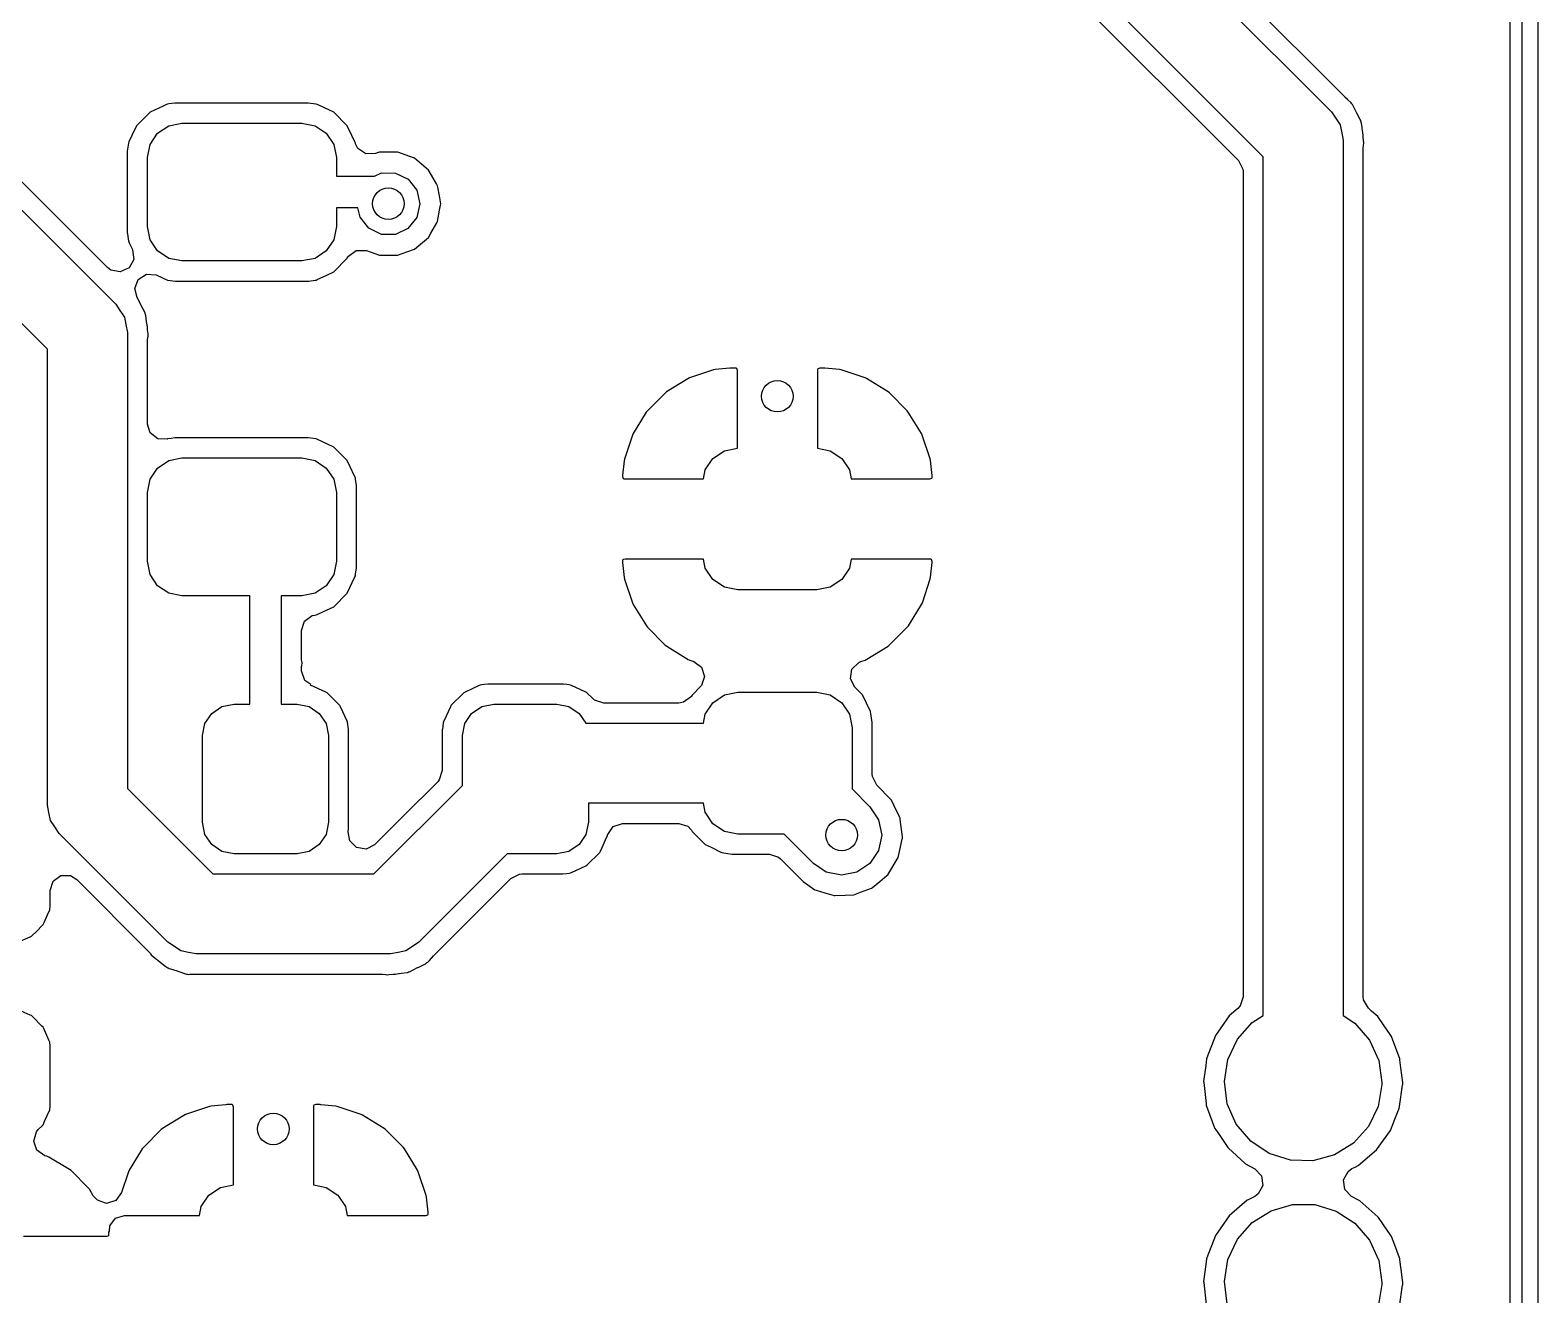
# Model space of a CAD drawing. Extents: x 3.59 to 5.68, y -3.55 to -1.66.
# Drawn here: x 5.2991 to 5.676, y -2.2883 to -1.9724 of the extents above; entities that cross this region are included whole.
import ezdxf

# ---------------------------------------------------------------- set-up
doc = ezdxf.new("R2010")
doc.units = 0
doc.header["$MEASUREMENT"] = 0
doc.layers.add('BLACK', color=7, linetype='CONTINUOUS')

msp = doc.modelspace()

# ---------------------------------------------------------------- linework, layer by layer
at = {"layer": 'BLACK', "linetype": 'CONTINUOUS'}
for p, q in [((5.6721, -3.42997), (5.6721, -1.77643)), ((5.67604, -1.77643), (5.67604, -3.42997)), ((5.66905, -1.85785), (5.66905, -2.51005)), ((5.54687, -1.91523), (5.62443, -1.99279)), ((5.6277, -1.98896), (5.55404, -1.9153)), ((5.60736, -2.004), (5.53566, -1.9323)), ((5.53472, -1.93846), (5.6012, -2.00494)), ((5.62781, -1.98906), (5.6277, -1.98896)), ((5.62847, -1.98967), (5.62781, -1.98906)), ((5.62939, -1.99053), (5.62847, -1.98967)), ((5.32912, -1.99285), (5.32572, -1.99625)), ((5.33239, -1.99132), (5.32912, -1.99285)), ((5.33321, -1.99094), (5.33239, -1.99132)), ((5.33348, -1.99082), (5.33321, -1.99094)), ((5.33321, -1.99094), (5.33321, -1.99094)), ((5.33377, -1.99078), (5.33348, -1.99082)), ((5.33534, -1.99057), (5.33377, -1.99078)), ((5.33377, -1.99078), (5.33377, -1.99078)), ((5.33546, -1.99056), (5.33534, -1.99057)), ((5.33534, -1.99057), (5.33534, -1.99057)), ((5.35207, -1.99056), (5.33546, -1.99056)), ((5.36868, -1.99056), (5.35207, -1.99056)), ((5.37066, -1.99082), (5.36868, -1.99056)), ((5.37093, -1.99094), (5.37066, -1.99082)), ((5.37134, -1.99113), (5.37093, -1.99094)), ((5.37093, -1.99094), (5.37093, -1.99094)), ((5.37502, -1.99285), (5.37134, -1.99113)), ((5.37842, -1.99625), (5.37502, -1.99285)), ((5.62443, -1.99279), (5.6266, -1.99603)), ((5.62952, -1.99076), (5.62939, -1.99053)), ((5.62959, -1.99084), (5.62952, -1.99076)), ((5.62962, -1.99087), (5.62959, -1.99084)), ((5.62968, -1.99093), (5.62962, -1.99087)), ((5.62982, -1.9911), (5.62968, -1.99093)), ((5.63036, -1.99222), (5.62982, -1.9911)), ((5.63071, -1.99295), (5.63036, -1.99222)), ((5.63079, -1.99312), (5.63071, -1.99295)), ((5.63162, -1.99464), (5.63079, -1.99312)), ((5.27623, -1.99655), (5.32053, -2.04083)), ((5.32572, -1.99625), (5.32458, -1.99871)), ((5.33097, -1.9981), (5.33377, -1.99623)), ((5.33377, -1.99623), (5.33706, -1.99557)), ((5.33706, -1.99557), (5.36708, -1.99557)), ((5.36708, -1.99557), (5.37038, -1.99623)), ((5.37038, -1.99623), (5.37317, -1.9981)), ((5.37957, -1.99871), (5.37842, -1.99625)), ((5.6266, -1.99603), (5.62718, -1.99894)), ((5.63177, -1.99493), (5.63162, -1.99464)), ((5.63162, -1.99464), (5.63162, -1.99464)), ((5.63182, -1.99522), (5.63177, -1.99493)), ((5.63185, -1.99534), (5.63182, -1.99522)), ((5.63198, -1.99561), (5.63185, -1.99534)), ((5.63211, -1.99664), (5.63198, -1.99561)), ((5.63223, -1.99765), (5.63211, -1.99664)), ((5.32369, -2.0006), (5.32343, -2.00259)), ((5.32385, -2.00026), (5.32369, -2.0006)), ((5.32458, -1.99871), (5.32385, -2.00026)), ((5.32845, -2.00419), (5.3291, -2.00089)), ((5.3291, -2.00089), (5.33097, -1.9981)), ((5.37317, -1.9981), (5.37504, -2.00089)), ((5.37504, -2.00089), (5.37569, -2.00419)), ((5.38029, -2.00026), (5.37957, -1.99871)), ((5.38045, -2.0006), (5.38029, -2.00026)), ((5.38047, -2.00072), (5.38045, -2.0006)), ((5.38107, -2.0019), (5.38047, -2.00072)), ((5.62718, -1.99894), (5.62736, -1.99986)), ((5.62736, -1.99986), (5.62736, -2.21854)), ((5.63225, -1.99783), (5.63223, -1.99765)), ((5.63228, -1.998), (5.63225, -1.99783)), ((5.63238, -1.99861), (5.63228, -1.998)), ((5.63238, -1.99877), (5.63238, -1.99861)), ((5.63239, -1.99886), (5.63238, -1.99877)), ((5.63238, -2.00188), (5.63247, -2.00106)), ((5.63241, -1.99919), (5.63239, -1.99886)), ((5.63257, -2.00058), (5.63241, -1.99919)), ((5.63247, -2.00106), (5.63257, -2.00058)), ((5.31845, -2.03165), (5.29161, -2.00483)), ((5.32343, -2.00259), (5.32343, -2.02301)), ((5.32845, -2.02141), (5.32845, -2.00419)), ((5.37569, -2.00419), (5.37569, -2.00886)), ((5.38307, -2.00325), (5.38107, -2.0019)), ((5.38548, -2.00317), (5.38307, -2.00325)), ((5.38611, -2.00294), (5.38548, -2.00317)), ((5.38643, -2.00282), (5.38611, -2.00294)), ((5.38611, -2.00294), (5.38611, -2.00294)), ((5.39097, -2.00282), (5.38643, -2.00282)), ((5.39129, -2.00294), (5.39097, -2.00282)), ((5.39289, -2.00352), (5.39129, -2.00294)), ((5.39129, -2.00294), (5.39129, -2.00294)), ((5.39525, -2.00437), (5.39289, -2.00352)), ((5.39873, -2.0073), (5.39525, -2.00437)), ((5.6012, -2.00494), (5.60229, -2.00708)), ((5.60736, -2.21857), (5.60736, -2.004)), ((5.63238, -2.21383), (5.63238, -2.00188)), ((5.30346, -2.05205), (5.25913, -2.00773)), ((5.37569, -2.00886), (5.38523, -2.00886)), ((5.38523, -2.00886), (5.38696, -2.00803)), ((5.38696, -2.00803), (5.39046, -2.00804)), ((5.39046, -2.00804), (5.39361, -2.00956)), ((5.3989, -2.00759), (5.39873, -2.0073)), ((5.40072, -2.01074), (5.3989, -2.00759)), ((5.60229, -2.00708), (5.60234, -2.00769)), ((5.60234, -2.00769), (5.60234, -2.21385)), ((5.39361, -2.00956), (5.3958, -2.0123)), ((5.3958, -2.0123), (5.39657, -2.01571)), ((5.401, -2.01123), (5.40072, -2.01074)), ((5.40106, -2.01157), (5.401, -2.01123)), ((5.40144, -2.01374), (5.40106, -2.01157)), ((5.39657, -2.01574), (5.39578, -2.01915)), ((5.39657, -2.01571), (5.39657, -2.01574)), ((5.40179, -2.01571), (5.40144, -2.01374)), ((5.40151, -2.0173), (5.40173, -2.01605)), ((5.40173, -2.01605), (5.40179, -2.01571)), ((5.38106, -2.01674), (5.37569, -2.01674)), ((5.37569, -2.01674), (5.37569, -2.02141)), ((5.3816, -2.01911), (5.38106, -2.01674)), ((5.38378, -2.02186), (5.3816, -2.01911)), ((5.39578, -2.01915), (5.39359, -2.02188)), ((5.401, -2.02019), (5.40151, -2.0173)), ((5.32343, -2.02301), (5.32345, -2.02313)), ((5.32345, -2.02313), (5.32345, -2.02314)), ((5.32345, -2.02314), (5.32364, -2.02458)), ((5.3291, -2.02471), (5.32845, -2.02141)), ((5.37569, -2.02141), (5.37504, -2.02471)), ((5.38693, -2.02338), (5.38378, -2.02186)), ((5.39043, -2.02339), (5.38693, -2.02338)), ((5.39359, -2.02188), (5.39043, -2.02339)), ((5.39873, -2.02413), (5.39933, -2.02309)), ((5.39933, -2.02309), (5.40083, -2.02049)), ((5.40083, -2.02049), (5.401, -2.02019)), ((5.40083, -2.02049), (5.40083, -2.02049)), ((5.32364, -2.02458), (5.32369, -2.02499)), ((5.32369, -2.02499), (5.32382, -2.02526)), ((5.32382, -2.02526), (5.32382, -2.02526)), ((5.32382, -2.02526), (5.32392, -2.0255)), ((5.32392, -2.0255), (5.3247, -2.02717)), ((5.3247, -2.02717), (5.32474, -2.02725)), ((5.32474, -2.02725), (5.32504, -2.02964)), ((5.33097, -2.0275), (5.3291, -2.02471)), ((5.33377, -2.02937), (5.33097, -2.0275)), ((5.37317, -2.0275), (5.37038, -2.02937)), ((5.37504, -2.02471), (5.37317, -2.0275)), ((5.37869, -2.02886), (5.38061, -2.02741)), ((5.38061, -2.02741), (5.38321, -2.02744)), ((5.38321, -2.02744), (5.3841, -2.02776)), ((5.39213, -2.02819), (5.39493, -2.02717)), ((5.39493, -2.02717), (5.39525, -2.02705)), ((5.39525, -2.02705), (5.39873, -2.02413)), ((5.32504, -2.02964), (5.32387, -2.03175)), ((5.33706, -2.03002), (5.33377, -2.02937)), ((5.36708, -2.03002), (5.33706, -2.03002)), ((5.37038, -2.02937), (5.36708, -2.03002)), ((5.37502, -2.03275), (5.37842, -2.02935)), ((5.37842, -2.02935), (5.37856, -2.02904)), ((5.37856, -2.02904), (5.37869, -2.02886)), ((5.3841, -2.02776), (5.38527, -2.02819)), ((5.38527, -2.02819), (5.38643, -2.02861)), ((5.38643, -2.02861), (5.39097, -2.02861)), ((5.39097, -2.02861), (5.39213, -2.02819)), ((5.31932, -2.03231), (5.31845, -2.03165)), ((5.32168, -2.03276), (5.31932, -2.03231)), ((5.32387, -2.03175), (5.32168, -2.03276)), ((5.3253, -2.03687), (5.32617, -2.03463)), ((5.32617, -2.03463), (5.3282, -2.03332)), ((5.3282, -2.03332), (5.3306, -2.03345)), ((5.3306, -2.03345), (5.33084, -2.03355)), ((5.33084, -2.03355), (5.33348, -2.03478)), ((5.33348, -2.03478), (5.33546, -2.03504)), ((5.33546, -2.03504), (5.35207, -2.03504)), ((5.35207, -2.03504), (5.36868, -2.03504)), ((5.36868, -2.03504), (5.3688, -2.03503)), ((5.3688, -2.03503), (5.37037, -2.03482)), ((5.3688, -2.03503), (5.3688, -2.03503)), ((5.37037, -2.03482), (5.37066, -2.03478)), ((5.37037, -2.03482), (5.37037, -2.03482)), ((5.37066, -2.03478), (5.37093, -2.03466)), ((5.37093, -2.03466), (5.3733, -2.03355)), ((5.37093, -2.03466), (5.37093, -2.03466)), ((5.3733, -2.03355), (5.37502, -2.03275)), ((5.3259, -2.03912), (5.3253, -2.03687)), ((5.32053, -2.04083), (5.32053, -2.04083)), ((5.32053, -2.04083), (5.32054, -2.04083)), ((5.32054, -2.04083), (5.32156, -2.04237)), ((5.32156, -2.04237), (5.3227, -2.04407)), ((5.32592, -2.03914), (5.3259, -2.03912)), ((5.32603, -2.03936), (5.32592, -2.03914)), ((5.32681, -2.041), (5.32603, -2.03936)), ((5.32603, -2.03936), (5.32603, -2.03936)), ((5.32689, -2.04116), (5.32681, -2.041)), ((5.32787, -2.04297), (5.32689, -2.04116)), ((5.3227, -2.04407), (5.3227, -2.04407)), ((5.3227, -2.04407), (5.3227, -2.04407)), ((5.3227, -2.04407), (5.32307, -2.04593)), ((5.32307, -2.04593), (5.32346, -2.0479)), ((5.32792, -2.04327), (5.32787, -2.04297)), ((5.32796, -2.04338), (5.32792, -2.04327)), ((5.32809, -2.04365), (5.32796, -2.04338)), ((5.32826, -2.04513), (5.32809, -2.04365)), ((5.32833, -2.04569), (5.32826, -2.04513)), ((5.32835, -2.04587), (5.32833, -2.04569)), ((5.32848, -2.04665), (5.32835, -2.04587)), ((5.32346, -2.0479), (5.32346, -2.0479)), ((5.32346, -2.0479), (5.32346, -2.0479)), ((5.32346, -2.0479), (5.32346, -2.16183)), ((5.32848, -2.04681), (5.32848, -2.04665)), ((5.32849, -2.04691), (5.32848, -2.04681)), ((5.32848, -2.04992), (5.32857, -2.0491)), ((5.32848, -2.07078), (5.32848, -2.04992)), ((5.32851, -2.04723), (5.32849, -2.04691)), ((5.32863, -2.04822), (5.32851, -2.04723)), ((5.32857, -2.0491), (5.32861, -2.04893)), ((5.32861, -2.04893), (5.32868, -2.04862)), ((5.32861, -2.04893), (5.32861, -2.04893)), ((5.32868, -2.04862), (5.32863, -2.04822)), ((5.30346, -2.16597), (5.30346, -2.05205)), ((5.46994, -2.05726), (5.46398, -2.05925)), ((5.47036, -2.05717), (5.46994, -2.05726)), ((5.47407, -2.05679), (5.47036, -2.05717)), ((5.47427, -2.05678), (5.47407, -2.05679)), ((5.4756, -2.05678), (5.47427, -2.05678)), ((5.47577, -2.05689), (5.4756, -2.05678)), ((5.47593, -2.05739), (5.47577, -2.05689)), ((5.47593, -2.07681), (5.47593, -2.05739)), ((5.49605, -2.05694), (5.49593, -2.0571)), ((5.49593, -2.0571), (5.49593, -2.07681)), ((5.49655, -2.05678), (5.49605, -2.05694)), ((5.49759, -2.05678), (5.49655, -2.05678)), ((5.49779, -2.05679), (5.49759, -2.05678)), ((5.50145, -2.05716), (5.49779, -2.05679)), ((5.50187, -2.05725), (5.50145, -2.05716)), ((5.50784, -2.05923), (5.50187, -2.05725)), ((5.46357, -2.05944), (5.45823, -2.06274)), ((5.46398, -2.05925), (5.46357, -2.05944)), ((5.50824, -2.05942), (5.50784, -2.05923)), ((5.51359, -2.06271), (5.50824, -2.05942)), ((5.45788, -2.06302), (5.45345, -2.06747)), ((5.45823, -2.06274), (5.45788, -2.06302)), ((5.51394, -2.06299), (5.51359, -2.06271)), ((5.51838, -2.06743), (5.51394, -2.06299)), ((5.45317, -2.06782), (5.44987, -2.07316)), ((5.45345, -2.06747), (5.45317, -2.06782)), ((5.51866, -2.06778), (5.51838, -2.06743)), ((5.52196, -2.07312), (5.51866, -2.06778)), ((5.32916, -2.07298), (5.32848, -2.07078)), ((5.33106, -2.07445), (5.32916, -2.07298)), ((5.33338, -2.07452), (5.33106, -2.07445)), ((5.33348, -2.07448), (5.33338, -2.07452)), ((5.33435, -2.07436), (5.33348, -2.07448)), ((5.33534, -2.07423), (5.33435, -2.07436)), ((5.33546, -2.07422), (5.33534, -2.07423)), ((5.33534, -2.07423), (5.33534, -2.07423)), ((5.35207, -2.07422), (5.33546, -2.07422)), ((5.36868, -2.07422), (5.35207, -2.07422)), ((5.37066, -2.07448), (5.36868, -2.07422)), ((5.37502, -2.07651), (5.37066, -2.07448)), ((5.37842, -2.07991), (5.37502, -2.07651)), ((5.44968, -2.07357), (5.4477, -2.07954)), ((5.44987, -2.07316), (5.44968, -2.07357)), ((5.52215, -2.07352), (5.52196, -2.07312)), ((5.52414, -2.07949), (5.52215, -2.07352)), ((5.33097, -2.08176), (5.33377, -2.07989)), ((5.33377, -2.07989), (5.33706, -2.07924)), ((5.33706, -2.07924), (5.36708, -2.07924)), ((5.36708, -2.07924), (5.37038, -2.07989)), ((5.37038, -2.07989), (5.37317, -2.08176)), ((5.37914, -2.08145), (5.37842, -2.07991)), ((5.44761, -2.07995), (5.44724, -2.08362)), ((5.4477, -2.07954), (5.44761, -2.07995)), ((5.4679, -2.08224), (5.46982, -2.07937)), ((5.46982, -2.07937), (5.4727, -2.07745)), ((5.4727, -2.07745), (5.47593, -2.07681)), ((5.49593, -2.07681), (5.49916, -2.07745)), ((5.49916, -2.07745), (5.50204, -2.07937)), ((5.50204, -2.07937), (5.50396, -2.08224)), ((5.52423, -2.0799), (5.52414, -2.07949)), ((5.52462, -2.08362), (5.52423, -2.0799)), ((5.3291, -2.08455), (5.33097, -2.08176)), ((5.37317, -2.08176), (5.37504, -2.08455)), ((5.38022, -2.08377), (5.37914, -2.08145)), ((5.38027, -2.08387), (5.38022, -2.08377)), ((5.38045, -2.08427), (5.38027, -2.08387)), ((5.44724, -2.08362), (5.44723, -2.08382)), ((5.44723, -2.08382), (5.44723, -2.08387)), ((5.44723, -2.08387), (5.44739, -2.08437)), ((5.46746, -2.08449), (5.4679, -2.08224)), ((5.50396, -2.08224), (5.5044, -2.08449)), ((5.52451, -2.08433), (5.52463, -2.08417)), ((5.52463, -2.08382), (5.52462, -2.08362)), ((5.52463, -2.08417), (5.52463, -2.08382)), ((5.32845, -2.08785), (5.3291, -2.08455)), ((5.32845, -2.10507), (5.32845, -2.08785)), ((5.37504, -2.08455), (5.37569, -2.08785)), ((5.37569, -2.08785), (5.37569, -2.10507)), ((5.38049, -2.08456), (5.38045, -2.08427)), ((5.3807, -2.08612), (5.38049, -2.08456)), ((5.38049, -2.08456), (5.38049, -2.08456)), ((5.38071, -2.08625), (5.3807, -2.08612)), ((5.38071, -2.10667), (5.38071, -2.08625)), ((5.44739, -2.08437), (5.44755, -2.08449)), ((5.44755, -2.08449), (5.46746, -2.08449)), ((5.5044, -2.08449), (5.52401, -2.08449)), ((5.52401, -2.08449), (5.52451, -2.08433)), ((5.3291, -2.10837), (5.32845, -2.10507)), ((5.37569, -2.10507), (5.37504, -2.10837)), ((5.38051, -2.1082), (5.3807, -2.1068)), ((5.3807, -2.1068), (5.38071, -2.10667)), ((5.44735, -2.10465), (5.44723, -2.10482)), ((5.44723, -2.10482), (5.44723, -2.10517)), ((5.44723, -2.10517), (5.44724, -2.10537)), ((5.44724, -2.10537), (5.44762, -2.10908)), ((5.44785, -2.10449), (5.44735, -2.10465)), ((5.46746, -2.10449), (5.44785, -2.10449)), ((5.4679, -2.10674), (5.46746, -2.10449)), ((5.46982, -2.10961), (5.4679, -2.10674)), ((5.50396, -2.10674), (5.50204, -2.10961)), ((5.5044, -2.10449), (5.50396, -2.10674)), ((5.52431, -2.10449), (5.5044, -2.10449)), ((5.52424, -2.10903), (5.52462, -2.10537)), ((5.52447, -2.10461), (5.52431, -2.10449)), ((5.52463, -2.10511), (5.52447, -2.10461)), ((5.52462, -2.10537), (5.52463, -2.10517)), ((5.52463, -2.10517), (5.52463, -2.10511)), ((5.33097, -2.11116), (5.3291, -2.10837)), ((5.37504, -2.10837), (5.37317, -2.11116)), ((5.37842, -2.11301), (5.3803, -2.10898)), ((5.3803, -2.10898), (5.38033, -2.10893)), ((5.38033, -2.10893), (5.38045, -2.10866)), ((5.38033, -2.10893), (5.38033, -2.10893)), ((5.38045, -2.10866), (5.38051, -2.1082)), ((5.44762, -2.10908), (5.44771, -2.10949)), ((5.44771, -2.10949), (5.4497, -2.11546)), ((5.4727, -2.11153), (5.46982, -2.10961)), ((5.50204, -2.10961), (5.49916, -2.11153)), ((5.52218, -2.11541), (5.52416, -2.10944)), ((5.52416, -2.10944), (5.52424, -2.10903)), ((5.33377, -2.11303), (5.33097, -2.11116)), ((5.33706, -2.11369), (5.33377, -2.11303)), ((5.35406, -2.11369), (5.33706, -2.11369)), ((5.35406, -2.13088), (5.35406, -2.11369)), ((5.36708, -2.11369), (5.36193, -2.11369)), ((5.36193, -2.11369), (5.36193, -2.14075)), ((5.37038, -2.11303), (5.36708, -2.11369)), ((5.37317, -2.11116), (5.37038, -2.11303)), ((5.37502, -2.11641), (5.37842, -2.11301)), ((5.47609, -2.11221), (5.4727, -2.11153)), ((5.49577, -2.11221), (5.47609, -2.11221)), ((5.49916, -2.11153), (5.49577, -2.11221)), ((5.37093, -2.11832), (5.37233, -2.11767)), ((5.37233, -2.11767), (5.37502, -2.11641)), ((5.4497, -2.11546), (5.44989, -2.11587)), ((5.44989, -2.11587), (5.4532, -2.12121)), ((5.51869, -2.12117), (5.52199, -2.11582)), ((5.52199, -2.11582), (5.52218, -2.11541)), ((5.36695, -2.12235), (5.36769, -2.12006)), ((5.36769, -2.12006), (5.36964, -2.11864)), ((5.36964, -2.11864), (5.37034, -2.11849)), ((5.37034, -2.11849), (5.37066, -2.11844)), ((5.37066, -2.11844), (5.37093, -2.11832)), ((5.37093, -2.11832), (5.37093, -2.11832)), ((5.4532, -2.12121), (5.45348, -2.12156)), ((5.45348, -2.12156), (5.45792, -2.12599)), ((5.51398, -2.12596), (5.51841, -2.12152)), ((5.51841, -2.12152), (5.51869, -2.12117)), ((5.36695, -2.12922), (5.36695, -2.12235)), ((5.36701, -2.12971), (5.36695, -2.12922)), ((5.45792, -2.12599), (5.45827, -2.12627)), ((5.45827, -2.12627), (5.46361, -2.12956)), ((5.50829, -2.12954), (5.51363, -2.12624)), ((5.51363, -2.12624), (5.51398, -2.12596)), ((5.35404, -2.13093), (5.35406, -2.13088)), ((5.35404, -2.14075), (5.35404, -2.13093)), ((5.36695, -2.13192), (5.367, -2.13131)), ((5.36695, -2.13244), (5.36695, -2.13192)), ((5.36777, -2.13482), (5.36695, -2.13244)), ((5.367, -2.13131), (5.36702, -2.13114)), ((5.36703, -2.13003), (5.36701, -2.12971)), ((5.36702, -2.13114), (5.36714, -2.13043)), ((5.36714, -2.13043), (5.36703, -2.13003)), ((5.46361, -2.12956), (5.46402, -2.12975)), ((5.46402, -2.12975), (5.46504, -2.13009)), ((5.46504, -2.13009), (5.46698, -2.13152)), ((5.46698, -2.13152), (5.46771, -2.13381)), ((5.50419, -2.1344), (5.50457, -2.13202)), ((5.50457, -2.13202), (5.50627, -2.13032)), ((5.50627, -2.13032), (5.50681, -2.13009)), ((5.50681, -2.13009), (5.50788, -2.12973)), ((5.50788, -2.12973), (5.50829, -2.12954)), ((5.36929, -2.13586), (5.36777, -2.13482)), ((5.36924, -2.13598), (5.36929, -2.13586)), ((5.37305, -2.13776), (5.36924, -2.13598)), ((5.4114, -2.13611), (5.40786, -2.13776)), ((5.41167, -2.13598), (5.4114, -2.13611)), ((5.4114, -2.13611), (5.4114, -2.13611)), ((5.41197, -2.13594), (5.41167, -2.13598)), ((5.41263, -2.13585), (5.41197, -2.13594)), ((5.41197, -2.13594), (5.41197, -2.13594)), ((5.41355, -2.13573), (5.41263, -2.13585)), ((5.42294, -2.13573), (5.41355, -2.13573)), ((5.43232, -2.13573), (5.42294, -2.13573)), ((5.43245, -2.13575), (5.43232, -2.13573)), ((5.43326, -2.13586), (5.43245, -2.13575)), ((5.43245, -2.13575), (5.43245, -2.13575)), ((5.4342, -2.13598), (5.43326, -2.13586)), ((5.43447, -2.13611), (5.4342, -2.13598)), ((5.43801, -2.13776), (5.43447, -2.13611)), ((5.46657, -2.13654), (5.46486, -2.13826)), ((5.46695, -2.1361), (5.46657, -2.13654)), ((5.46771, -2.13381), (5.46695, -2.1361)), ((5.50529, -2.13655), (5.50419, -2.1344)), ((5.50721, -2.13847), (5.50529, -2.13655)), ((5.34709, -2.14135), (5.3501, -2.14075)), ((5.3501, -2.14075), (5.35404, -2.14075)), ((5.36193, -2.14075), (5.36585, -2.14075)), ((5.36585, -2.14075), (5.36886, -2.14135)), ((5.37336, -2.1379), (5.37305, -2.13776)), ((5.37305, -2.13776), (5.37305, -2.13776)), ((5.37658, -2.14112), (5.37336, -2.1379)), ((5.40755, -2.1379), (5.40434, -2.14112)), ((5.40786, -2.13776), (5.40755, -2.1379)), ((5.40786, -2.13776), (5.40786, -2.13776)), ((5.41205, -2.14135), (5.41506, -2.14075)), ((5.41506, -2.14075), (5.43081, -2.14075)), ((5.43081, -2.14075), (5.43382, -2.14135)), ((5.43832, -2.1379), (5.43801, -2.13776)), ((5.43801, -2.13776), (5.43801, -2.13776)), ((5.43977, -2.13935), (5.43832, -2.1379)), ((5.44024, -2.13975), (5.43977, -2.13935)), ((5.44253, -2.1405), (5.44024, -2.13975)), ((5.46126, -2.1405), (5.44253, -2.1405)), ((5.46249, -2.14029), (5.46126, -2.1405)), ((5.46443, -2.13886), (5.46249, -2.14029)), ((5.46449, -2.13878), (5.46443, -2.13886)), ((5.46463, -2.13849), (5.46449, -2.13878)), ((5.46486, -2.13826), (5.46463, -2.13849)), ((5.46486, -2.13826), (5.46486, -2.13826)), ((5.4679, -2.14327), (5.46982, -2.14039)), ((5.46982, -2.14039), (5.4727, -2.13847)), ((5.4727, -2.13847), (5.47609, -2.1378)), ((5.47609, -2.1378), (5.49577, -2.1378)), ((5.49577, -2.1378), (5.49916, -2.13847)), ((5.49916, -2.13847), (5.50204, -2.14039)), ((5.50204, -2.14039), (5.50396, -2.14327)), ((5.50925, -2.14261), (5.50721, -2.13847)), ((5.34283, -2.14561), (5.34453, -2.14306)), ((5.34453, -2.14306), (5.34709, -2.14135)), ((5.36886, -2.14135), (5.37142, -2.14306)), ((5.37142, -2.14306), (5.37313, -2.14561)), ((5.37672, -2.14143), (5.37658, -2.14112)), ((5.37837, -2.14497), (5.37672, -2.14143)), ((5.37672, -2.14143), (5.37672, -2.14143)), ((5.40419, -2.14143), (5.40254, -2.14497)), ((5.40434, -2.14112), (5.40419, -2.14143)), ((5.40419, -2.14143), (5.40419, -2.14143)), ((5.40779, -2.14561), (5.4095, -2.14306)), ((5.4095, -2.14306), (5.41205, -2.14135)), ((5.43382, -2.14135), (5.43638, -2.14306)), ((5.43638, -2.14306), (5.43802, -2.14552)), ((5.46746, -2.14552), (5.4679, -2.14327)), ((5.50396, -2.14327), (5.50463, -2.14666)), ((5.50965, -2.14534), (5.50925, -2.14261)), ((5.34223, -2.14863), (5.34283, -2.14561)), ((5.37313, -2.14561), (5.37372, -2.14863)), ((5.3785, -2.14524), (5.37837, -2.14497)), ((5.37874, -2.14712), (5.3785, -2.14524)), ((5.37874, -2.17179), (5.37874, -2.14712)), ((5.40219, -2.14699), (5.40217, -2.14712)), ((5.40217, -2.14712), (5.40217, -2.15737)), ((5.40238, -2.14553), (5.40219, -2.14699)), ((5.40242, -2.14524), (5.40238, -2.14553)), ((5.40254, -2.14497), (5.40242, -2.14524)), ((5.40719, -2.14863), (5.40779, -2.14561)), ((5.43802, -2.14552), (5.46746, -2.14552)), ((5.50463, -2.14666), (5.50463, -2.16195)), ((5.50965, -2.14548), (5.50965, -2.14534)), ((5.50965, -2.15826), (5.50965, -2.14548)), ((5.34223, -2.17028), (5.34223, -2.14863)), ((5.37372, -2.14863), (5.37372, -2.17028)), ((5.40719, -2.16107), (5.40719, -2.14863)), ((5.40217, -2.15737), (5.40142, -2.15966)), ((5.5097, -2.15887), (5.50965, -2.15826)), ((5.51079, -2.16102), (5.5097, -2.15887)), ((5.32346, -2.16183), (5.34478, -2.18317)), ((5.38507, -2.18317), (5.40719, -2.16107)), ((5.40103, -2.16013), (5.3922, -2.16895)), ((5.40142, -2.15966), (5.40103, -2.16013)), ((5.50463, -2.16195), (5.50908, -2.16642)), ((5.51433, -2.16457), (5.51079, -2.16102)), ((5.30384, -2.16786), (5.30346, -2.16597)), ((5.46746, -2.16552), (5.43869, -2.16552)), ((5.43869, -2.16552), (5.43869, -2.17028)), ((5.4679, -2.16776), (5.46746, -2.16552)), ((5.50908, -2.16642), (5.51125, -2.16966)), ((5.51447, -2.16474), (5.51433, -2.16457)), ((5.51507, -2.16599), (5.51447, -2.16474)), ((5.5165, -2.16895), (5.51507, -2.16599)), ((5.30422, -2.16979), (5.30384, -2.16786)), ((5.30423, -2.1698), (5.30422, -2.16979)), ((5.3053, -2.17141), (5.30423, -2.1698)), ((5.30423, -2.1698), (5.30423, -2.1698)), ((5.34283, -2.17329), (5.34223, -2.17028)), ((5.37372, -2.17028), (5.37313, -2.17329)), ((5.3922, -2.16895), (5.38547, -2.17567)), ((5.43869, -2.17028), (5.43809, -2.17329)), ((5.44486, -2.17135), (5.44725, -2.17054)), ((5.44725, -2.17054), (5.46126, -2.17054)), ((5.46126, -2.17054), (5.46355, -2.17128)), ((5.46982, -2.17064), (5.4679, -2.16776)), ((5.4727, -2.17256), (5.46982, -2.17064)), ((5.51125, -2.16966), (5.51201, -2.17349)), ((5.51663, -2.16924), (5.5165, -2.16895)), ((5.5165, -2.16895), (5.5165, -2.16895)), ((5.51667, -2.16956), (5.51663, -2.16924)), ((5.51718, -2.17389), (5.51667, -2.16956)), ((5.51667, -2.16956), (5.51667, -2.16956)), ((5.30639, -2.17304), (5.3053, -2.17141)), ((5.33356, -2.20023), (5.30639, -2.17304)), ((5.34453, -2.17585), (5.34283, -2.17329)), ((5.37313, -2.17329), (5.37142, -2.17585)), ((5.37863, -2.17262), (5.37873, -2.17192)), ((5.37903, -2.1749), (5.37863, -2.17262)), ((5.37873, -2.17192), (5.37874, -2.17179)), ((5.37873, -2.17192), (5.37873, -2.17192)), ((5.43809, -2.17329), (5.43638, -2.17585)), ((5.44168, -2.17748), (5.44333, -2.17394)), ((5.44333, -2.17394), (5.44346, -2.17367)), ((5.44333, -2.17394), (5.44333, -2.17394)), ((5.44346, -2.17367), (5.4435, -2.17337)), ((5.4435, -2.17337), (5.44351, -2.17334)), ((5.44351, -2.17334), (5.44486, -2.17135)), ((5.46355, -2.17128), (5.46442, -2.17216)), ((5.46442, -2.17216), (5.4645, -2.17228)), ((5.4645, -2.17228), (5.46465, -2.17256)), ((5.46465, -2.17256), (5.46487, -2.17279)), ((5.46487, -2.17279), (5.46558, -2.17349)), ((5.46558, -2.17349), (5.46792, -2.17583)), ((5.47609, -2.17323), (5.4727, -2.17256)), ((5.48763, -2.17323), (5.47609, -2.17323)), ((5.49493, -2.18055), (5.48763, -2.17323)), ((5.51201, -2.17349), (5.51124, -2.17732)), ((5.5165, -2.17754), (5.51715, -2.17453)), ((5.51715, -2.17453), (5.51722, -2.17421)), ((5.51715, -2.17453), (5.51715, -2.17453)), ((5.51722, -2.17421), (5.51718, -2.17389)), ((5.51718, -2.17389), (5.51718, -2.17389)), ((5.34709, -2.17755), (5.34453, -2.17585)), ((5.3501, -2.17815), (5.34709, -2.17755)), ((5.36585, -2.17815), (5.3501, -2.17815)), ((5.36886, -2.17755), (5.36585, -2.17815)), ((5.37142, -2.17585), (5.36886, -2.17755)), ((5.38073, -2.1766), (5.37903, -2.1749)), ((5.38311, -2.17698), (5.38073, -2.1766)), ((5.38525, -2.17589), (5.38311, -2.17698)), ((5.38547, -2.17567), (5.38525, -2.17589)), ((5.41838, -2.17815), (5.39628, -2.20024)), ((5.43081, -2.17815), (5.41838, -2.17815)), ((5.43382, -2.17755), (5.43081, -2.17815)), ((5.43638, -2.17585), (5.43382, -2.17755)), ((5.43832, -2.181), (5.44154, -2.17779)), ((5.44154, -2.17779), (5.44168, -2.17748)), ((5.46792, -2.17583), (5.46935, -2.17653)), ((5.46935, -2.17653), (5.4718, -2.17772)), ((5.4718, -2.17772), (5.4718, -2.17772)), ((5.4718, -2.17772), (5.47207, -2.17786)), ((5.47207, -2.17786), (5.47301, -2.17799)), ((5.47301, -2.17799), (5.47463, -2.17823)), ((5.47463, -2.17823), (5.47463, -2.17823)), ((5.47463, -2.17823), (5.47477, -2.17825)), ((5.47477, -2.17825), (5.48393, -2.17825)), ((5.48393, -2.17825), (5.48622, -2.179)), ((5.51124, -2.17732), (5.50907, -2.18056)), ((5.51616, -2.1791), (5.5165, -2.17754)), ((5.43447, -2.1828), (5.43801, -2.18115)), ((5.43801, -2.18115), (5.43832, -2.181)), ((5.43801, -2.18115), (5.43801, -2.18115)), ((5.48622, -2.179), (5.48669, -2.1794)), ((5.48669, -2.1794), (5.49002, -2.18273)), ((5.49817, -2.18272), (5.49493, -2.18055)), ((5.50907, -2.18056), (5.50583, -2.18272)), ((5.51358, -2.18338), (5.51616, -2.1791)), ((5.30414, -2.1873), (5.30488, -2.18501)), ((5.30488, -2.18501), (5.30683, -2.1836)), ((5.30683, -2.1836), (5.30924, -2.1836)), ((5.30924, -2.1836), (5.31079, -2.18455)), ((5.31079, -2.18455), (5.32858, -2.20236)), ((5.34478, -2.18317), (5.38507, -2.18317)), ((5.4008, -2.20282), (5.41932, -2.18431)), ((5.41932, -2.18431), (5.42147, -2.18322)), ((5.42147, -2.18322), (5.42208, -2.18317)), ((5.42208, -2.18317), (5.43145, -2.18317)), ((5.43145, -2.18317), (5.43232, -2.18317)), ((5.43232, -2.18317), (5.43325, -2.18305)), ((5.43325, -2.18305), (5.4339, -2.18296)), ((5.4339, -2.18296), (5.4342, -2.18293)), ((5.4339, -2.18296), (5.4339, -2.18296)), ((5.4342, -2.18293), (5.43447, -2.1828)), ((5.49002, -2.18273), (5.49226, -2.18497)), ((5.49226, -2.18497), (5.49239, -2.18507)), ((5.49239, -2.18507), (5.49239, -2.18507)), ((5.49239, -2.18507), (5.49468, -2.18671)), ((5.502, -2.18348), (5.49817, -2.18272)), ((5.50583, -2.18272), (5.502, -2.18348)), ((5.50975, -2.18659), (5.51157, -2.18507)), ((5.51157, -2.18507), (5.51333, -2.18359)), ((5.51333, -2.18359), (5.51358, -2.18338)), ((5.51333, -2.18359), (5.51333, -2.18359)), ((5.30414, -2.19119), (5.30414, -2.1873)), ((5.49468, -2.18671), (5.4953, -2.18715)), ((5.4953, -2.18715), (5.49561, -2.18724)), ((5.49561, -2.18724), (5.49561, -2.18724)), ((5.49561, -2.18724), (5.49782, -2.18791)), ((5.49782, -2.18791), (5.50009, -2.18859)), ((5.50009, -2.18859), (5.50041, -2.18857)), ((5.50041, -2.18857), (5.50287, -2.18848)), ((5.50041, -2.18857), (5.50041, -2.18857)), ((5.50287, -2.18848), (5.50508, -2.18839)), ((5.50508, -2.18839), (5.5067, -2.18777)), ((5.5067, -2.18777), (5.50945, -2.18671)), ((5.50945, -2.18671), (5.50975, -2.18659)), ((5.50945, -2.18671), (5.50945, -2.18671)), ((5.30264, -2.19528), (5.30346, -2.19342)), ((5.30346, -2.19342), (5.30403, -2.19213)), ((5.30403, -2.19213), (5.30414, -2.19119)), ((5.30077, -2.19746), (5.30213, -2.1961)), ((5.30213, -2.1961), (5.30238, -2.19585)), ((5.30213, -2.1961), (5.30213, -2.1961)), ((5.30238, -2.19585), (5.30264, -2.19528)), ((5.29606, -2.20026), (5.29918, -2.19888)), ((5.29918, -2.19888), (5.29951, -2.19873)), ((5.29918, -2.19888), (5.29918, -2.19888)), ((5.29951, -2.19873), (5.30077, -2.19746)), ((5.33356, -2.20024), (5.33356, -2.20023)), ((5.33356, -2.20023), (5.33356, -2.20023)), ((5.33519, -2.20132), (5.33356, -2.20024)), ((5.39628, -2.20024), (5.39468, -2.20131)), ((5.32858, -2.20236), (5.3291, -2.203)), ((5.3291, -2.203), (5.32919, -2.20314)), ((5.32919, -2.20314), (5.32919, -2.20314)), ((5.32919, -2.20314), (5.32937, -2.20341)), ((5.32937, -2.20341), (5.33038, -2.20421)), ((5.33038, -2.20421), (5.33046, -2.20427)), ((5.33046, -2.20427), (5.33069, -2.20448)), ((5.33069, -2.20448), (5.33077, -2.20455)), ((5.33077, -2.20455), (5.33089, -2.20466)), ((5.33089, -2.20466), (5.33102, -2.20476)), ((5.33102, -2.20476), (5.33153, -2.20513)), ((5.3368, -2.2024), (5.33519, -2.20132)), ((5.33874, -2.20279), (5.3368, -2.2024)), ((5.3368, -2.2024), (5.3368, -2.2024)), ((5.3368, -2.2024), (5.3368, -2.2024)), ((5.34062, -2.20317), (5.33874, -2.20279)), ((5.34063, -2.20316), (5.34062, -2.20317)), ((5.34063, -2.20317), (5.34063, -2.20316)), ((5.38921, -2.20317), (5.34063, -2.20317)), ((5.39112, -2.20279), (5.38921, -2.20317)), ((5.39304, -2.20241), (5.39112, -2.20279)), ((5.39468, -2.20131), (5.39304, -2.2024)), ((5.39304, -2.2024), (5.39304, -2.2024)), ((5.39304, -2.2024), (5.39304, -2.20241)), ((5.39855, -2.2052), (5.39893, -2.20478)), ((5.39893, -2.20478), (5.40001, -2.20362)), ((5.40001, -2.20362), (5.40011, -2.20351)), ((5.40011, -2.20351), (5.4008, -2.20282)), ((5.33153, -2.20513), (5.33168, -2.20523)), ((5.33168, -2.20523), (5.33303, -2.2063)), ((5.33303, -2.2063), (5.33329, -2.20651)), ((5.33329, -2.20651), (5.33358, -2.20661)), ((5.33358, -2.20661), (5.33368, -2.20666)), ((5.33368, -2.20666), (5.33392, -2.20684)), ((5.33392, -2.20684), (5.33423, -2.20693)), ((5.33423, -2.20693), (5.33423, -2.20693)), ((5.33423, -2.20693), (5.3359, -2.20743)), ((5.3359, -2.20743), (5.33607, -2.20748)), ((5.33607, -2.20748), (5.33632, -2.20757)), ((5.33632, -2.20757), (5.33801, -2.20817)), ((5.33801, -2.20817), (5.33823, -2.20819)), ((5.33823, -2.20819), (5.33832, -2.20819)), ((5.33832, -2.20819), (5.33836, -2.20819)), ((5.33836, -2.20819), (5.33846, -2.2082)), ((5.33846, -2.2082), (5.33871, -2.20827)), ((5.33871, -2.20827), (5.33904, -2.20826)), ((5.33904, -2.20826), (5.34087, -2.20819)), ((5.33904, -2.20826), (5.33904, -2.20826)), ((5.34087, -2.20819), (5.34102, -2.20819)), ((5.34102, -2.20819), (5.38719, -2.20819)), ((5.38719, -2.20819), (5.38801, -2.20827)), ((5.38801, -2.20827), (5.38817, -2.20831)), ((5.38817, -2.20831), (5.38817, -2.20831)), ((5.38817, -2.20831), (5.38849, -2.20838)), ((5.38849, -2.20838), (5.38881, -2.20834)), ((5.38881, -2.20834), (5.38988, -2.20821)), ((5.38881, -2.20834), (5.38881, -2.20834)), ((5.38988, -2.20821), (5.39022, -2.20819)), ((5.39022, -2.20819), (5.3903, -2.20819)), ((5.3903, -2.20819), (5.39046, -2.20819)), ((5.39046, -2.20819), (5.39077, -2.20813)), ((5.39077, -2.20813), (5.39123, -2.20806)), ((5.39123, -2.20806), (5.39142, -2.20803)), ((5.39142, -2.20803), (5.39186, -2.20798)), ((5.39186, -2.20798), (5.39345, -2.20779)), ((5.39345, -2.20779), (5.39372, -2.20766)), ((5.39372, -2.20766), (5.39385, -2.20762)), ((5.39385, -2.20762), (5.39414, -2.20757)), ((5.39414, -2.20757), (5.39595, -2.2066)), ((5.39595, -2.2066), (5.39611, -2.20652)), ((5.39611, -2.20652), (5.39796, -2.20563)), ((5.39796, -2.20563), (5.39813, -2.20549)), ((5.39813, -2.20549), (5.39819, -2.20543)), ((5.39819, -2.20543), (5.39822, -2.2054)), ((5.39822, -2.2054), (5.39831, -2.20533)), ((5.39831, -2.20533), (5.39855, -2.2052)), ((5.6016, -2.21614), (5.60101, -2.21678)), ((5.60234, -2.21385), (5.6016, -2.21614)), ((5.63247, -2.21466), (5.63238, -2.21383)), ((5.63369, -2.21674), (5.63247, -2.21466)), ((5.29916, -2.21844), (5.29686, -2.21743)), ((5.29949, -2.21859), (5.29916, -2.21844)), ((5.29916, -2.21844), (5.29916, -2.21844)), ((5.29975, -2.21884), (5.29949, -2.21859)), ((5.3021, -2.22119), (5.29975, -2.21884)), ((5.29975, -2.21884), (5.29975, -2.21884)), ((5.59888, -2.21864), (5.59544, -2.22353)), ((5.60052, -2.21721), (5.59888, -2.21864)), ((5.60101, -2.21678), (5.60052, -2.21721)), ((5.60462, -2.2203), (5.60736, -2.21857)), ((5.62736, -2.21854), (5.63031, -2.22046)), ((5.63446, -2.21743), (5.63369, -2.21674)), ((5.63604, -2.21883), (5.63446, -2.21743)), ((5.63617, -2.21903), (5.63604, -2.21883)), ((5.63928, -2.22355), (5.63617, -2.21903)), ((5.30237, -2.22146), (5.3021, -2.22119)), ((5.30252, -2.22179), (5.30237, -2.22146)), ((5.30383, -2.22474), (5.30252, -2.22179)), ((5.30252, -2.22179), (5.30252, -2.22179)), ((5.59544, -2.22353), (5.59327, -2.2291)), ((5.60092, -2.22448), (5.60462, -2.2203)), ((5.63031, -2.22046), (5.63396, -2.22469)), ((5.63943, -2.22376), (5.63928, -2.22355)), ((5.30402, -2.22518), (5.30383, -2.22474)), ((5.30414, -2.22614), (5.30402, -2.22518)), ((5.30414, -2.24119), (5.30414, -2.22614)), ((5.59855, -2.22954), (5.60092, -2.22448)), ((5.63396, -2.22469), (5.63627, -2.22977)), ((5.64154, -2.22936), (5.63943, -2.22376)), ((5.59301, -2.23108), (5.59249, -2.23503)), ((5.59324, -2.22934), (5.59301, -2.23108)), ((5.59327, -2.2291), (5.59324, -2.22934)), ((5.59324, -2.22934), (5.59324, -2.22934)), ((5.59769, -2.23505), (5.59855, -2.22954)), ((5.63627, -2.22977), (5.63706, -2.23529)), ((5.64157, -2.22959), (5.64154, -2.22936)), ((5.64182, -2.23164), (5.64157, -2.22959)), ((5.64157, -2.22959), (5.64157, -2.22959)), ((5.64226, -2.23529), (5.64182, -2.23164)), ((5.59249, -2.23503), (5.59251, -2.23526)), ((5.59251, -2.23526), (5.59251, -2.23526)), ((5.59251, -2.23526), (5.5931, -2.24056)), ((5.59841, -2.24059), (5.59769, -2.23505)), ((5.63705, -2.23577), (5.63613, -2.24128)), ((5.63706, -2.23529), (5.63705, -2.23577)), ((5.64147, -2.2413), (5.64224, -2.23594)), ((5.64224, -2.23594), (5.64225, -2.23581)), ((5.64224, -2.23594), (5.64224, -2.23594)), ((5.64225, -2.23581), (5.64226, -2.23529)), ((5.30339, -2.24358), (5.30403, -2.24213)), ((5.30403, -2.24213), (5.30414, -2.24119)), ((5.34396, -2.24132), (5.33799, -2.24331)), ((5.34437, -2.24123), (5.34396, -2.24132)), ((5.34808, -2.24084), (5.34437, -2.24123)), ((5.34829, -2.24083), (5.34808, -2.24084)), ((5.34962, -2.24083), (5.34829, -2.24083)), ((5.34978, -2.24095), (5.34962, -2.24083)), ((5.34994, -2.24145), (5.34978, -2.24095)), ((5.34994, -2.26086), (5.34994, -2.24145)), ((5.37006, -2.24099), (5.36994, -2.24116)), ((5.36994, -2.24116), (5.36994, -2.26086)), ((5.37056, -2.24083), (5.37006, -2.24099)), ((5.37161, -2.24083), (5.37056, -2.24083)), ((5.3718, -2.24084), (5.37161, -2.24083)), ((5.37547, -2.24122), (5.3718, -2.24084)), ((5.37588, -2.2413), (5.37547, -2.24122)), ((5.38185, -2.24329), (5.37588, -2.2413)), ((5.5931, -2.24056), (5.59315, -2.24097)), ((5.59315, -2.24097), (5.59323, -2.24119)), ((5.59323, -2.24119), (5.59323, -2.24119)), ((5.59323, -2.24119), (5.59406, -2.24348)), ((5.60066, -2.24569), (5.59841, -2.24059)), ((5.63613, -2.24128), (5.63369, -2.2463)), ((5.6403, -2.24449), (5.64132, -2.24195)), ((5.64132, -2.24195), (5.64141, -2.24173)), ((5.64132, -2.24195), (5.64132, -2.24195)), ((5.64141, -2.24173), (5.64147, -2.2413)), ((5.30116, -2.24708), (5.30213, -2.2461)), ((5.30213, -2.2461), (5.30238, -2.24585)), ((5.30213, -2.2461), (5.30213, -2.2461)), ((5.30238, -2.24585), (5.30283, -2.24483)), ((5.30283, -2.24483), (5.30339, -2.24358)), ((5.33758, -2.2435), (5.33225, -2.2468)), ((5.33799, -2.24331), (5.33758, -2.2435)), ((5.38226, -2.24348), (5.38185, -2.24329)), ((5.3876, -2.24677), (5.38226, -2.24348)), ((5.59406, -2.24348), (5.5952, -2.24659)), ((5.60425, -2.24997), (5.60066, -2.24569)), ((5.63369, -2.2463), (5.62995, -2.25044)), ((5.63918, -2.24728), (5.6403, -2.24449)), ((5.30002, -2.24996), (5.30069, -2.24764)), ((5.30083, -2.25222), (5.30002, -2.24996)), ((5.30069, -2.24764), (5.30116, -2.24708)), ((5.3319, -2.24708), (5.32746, -2.25152)), ((5.33225, -2.2468), (5.3319, -2.24708)), ((5.38796, -2.24705), (5.3876, -2.24677)), ((5.3924, -2.25148), (5.38796, -2.24705)), ((5.5952, -2.24659), (5.59533, -2.24678)), ((5.59533, -2.24678), (5.59533, -2.24678)), ((5.59533, -2.24678), (5.59601, -2.2478)), ((5.59601, -2.2478), (5.59854, -2.25155)), ((5.6089, -2.25306), (5.60425, -2.24997)), ((5.63569, -2.25214), (5.63918, -2.24728)), ((5.30283, -2.25358), (5.30083, -2.25222)), ((5.30335, -2.25373), (5.30283, -2.25358)), ((5.30379, -2.25392), (5.30335, -2.25373)), ((5.32718, -2.25187), (5.32389, -2.25722)), ((5.32746, -2.25152), (5.32718, -2.25187)), ((5.39268, -2.25183), (5.3924, -2.25148)), ((5.39598, -2.25717), (5.39268, -2.25183)), ((5.59854, -2.25155), (5.59871, -2.25171)), ((5.59871, -2.25171), (5.59871, -2.25171)), ((5.59871, -2.25171), (5.60278, -2.25542)), ((5.61423, -2.25472), (5.6089, -2.25306)), ((5.62519, -2.25336), (5.61981, -2.25483)), ((5.62995, -2.25044), (5.62519, -2.25336)), ((5.63115, -2.25602), (5.63569, -2.25214)), ((5.30901, -2.257), (5.30379, -2.25392)), ((5.30939, -2.2573), (5.30901, -2.257)), ((5.31367, -2.26158), (5.30939, -2.2573)), ((5.3237, -2.25762), (5.32198, -2.26282)), ((5.32389, -2.25722), (5.3237, -2.25762)), ((5.39617, -2.25758), (5.39598, -2.25717)), ((5.39816, -2.26355), (5.39617, -2.25758)), ((5.60278, -2.25542), (5.60296, -2.25558)), ((5.60296, -2.25558), (5.60532, -2.25686)), ((5.60532, -2.25686), (5.60698, -2.25861)), ((5.61981, -2.25483), (5.61423, -2.25472)), ((5.62747, -2.25963), (5.62859, -2.2575)), ((5.62859, -2.2575), (5.62955, -2.25682)), ((5.62955, -2.25682), (5.63034, -2.25642)), ((5.63034, -2.25642), (5.63115, -2.25602)), ((5.34671, -2.26151), (5.34994, -2.26086)), ((5.36994, -2.26086), (5.37318, -2.26151)), ((5.60729, -2.26099), (5.60614, -2.26311)), ((5.60698, -2.25861), (5.60729, -2.26099)), ((5.62781, -2.26202), (5.62747, -2.25963)), ((5.31397, -2.26197), (5.31367, -2.26158)), ((5.31492, -2.26358), (5.31397, -2.26197)), ((5.31597, -2.26473), (5.31492, -2.26358)), ((5.31825, -2.26549), (5.31597, -2.26473)), ((5.32055, -2.26476), (5.31825, -2.26549)), ((5.32198, -2.26282), (5.32055, -2.26476)), ((5.34192, -2.2663), (5.34384, -2.26343)), ((5.34384, -2.26343), (5.34671, -2.26151)), ((5.37318, -2.26151), (5.37605, -2.26343)), ((5.37605, -2.26343), (5.37797, -2.2663)), ((5.39825, -2.26396), (5.39816, -2.26355)), ((5.39864, -2.26767), (5.39825, -2.26396)), ((5.60339, -2.26471), (5.59888, -2.26864)), ((5.60359, -2.2646), (5.60339, -2.26471)), ((5.60525, -2.26375), (5.60359, -2.2646)), ((5.60359, -2.2646), (5.60359, -2.2646)), ((5.60614, -2.26311), (5.60525, -2.26375)), ((5.62948, -2.26375), (5.62781, -2.26202)), ((5.63137, -2.26475), (5.62948, -2.26375)), ((5.63158, -2.26486), (5.63137, -2.26475)), ((5.63137, -2.26475), (5.63137, -2.26475)), ((5.63604, -2.26883), (5.63158, -2.26486)), ((5.32051, -2.26922), (5.3227, -2.26855)), ((5.3227, -2.26855), (5.34147, -2.26855)), ((5.34147, -2.26855), (5.34192, -2.2663)), ((5.37797, -2.2663), (5.37842, -2.26855)), ((5.37842, -2.26855), (5.39803, -2.26855)), ((5.39803, -2.26855), (5.39853, -2.26838)), ((5.39853, -2.26838), (5.39865, -2.26822)), ((5.39865, -2.26787), (5.39864, -2.26767)), ((5.39865, -2.26822), (5.39865, -2.26787)), ((5.59888, -2.26864), (5.59544, -2.27353)), ((5.60462, -2.2703), (5.60934, -2.26732)), ((5.60934, -2.26732), (5.6147, -2.26579)), ((5.6147, -2.26579), (5.62028, -2.26582)), ((5.62028, -2.26582), (5.62563, -2.26742)), ((5.62563, -2.26742), (5.63031, -2.27046)), ((5.63617, -2.26903), (5.63604, -2.26883)), ((5.31883, -2.27352), (5.31885, -2.27252)), ((5.31885, -2.27252), (5.31899, -2.27252)), ((5.31899, -2.27252), (5.31904, -2.27112)), ((5.31904, -2.27112), (5.32051, -2.26922)), ((5.60092, -2.27448), (5.60462, -2.2703)), ((5.63031, -2.27046), (5.63396, -2.27469)), ((5.63928, -2.27355), (5.63617, -2.26903)), ((5.29744, -2.27367), (5.31838, -2.27367)), ((5.31838, -2.27367), (5.31883, -2.27352)), ((5.59544, -2.27353), (5.59327, -2.2791)), ((5.59855, -2.27954), (5.60092, -2.27448)), ((5.63396, -2.27469), (5.63627, -2.27977)), ((5.63943, -2.27376), (5.63928, -2.27355)), ((5.64026, -2.27596), (5.63943, -2.27376)), ((5.64144, -2.27907), (5.64026, -2.27596)), ((5.59324, -2.27934), (5.59306, -2.28073)), ((5.59327, -2.2791), (5.59324, -2.27934)), ((5.59324, -2.27934), (5.59324, -2.27934)), ((5.59769, -2.28505), (5.59855, -2.27954)), ((5.63627, -2.27977), (5.63706, -2.28529)), ((5.64154, -2.27936), (5.64144, -2.27907)), ((5.64157, -2.27959), (5.64154, -2.27936)), ((5.64186, -2.28198), (5.64157, -2.27959)), ((5.64157, -2.27959), (5.64157, -2.27959)), ((5.59306, -2.28073), (5.59249, -2.28503)), ((5.64226, -2.28529), (5.64186, -2.28198)), ((5.59249, -2.28503), (5.59251, -2.28526)), ((5.59251, -2.28526), (5.59251, -2.28526)), ((5.59251, -2.28526), (5.59312, -2.29074)), ((5.59841, -2.29059), (5.59769, -2.28505)), ((5.63705, -2.28577), (5.63613, -2.29128)), ((5.63706, -2.28529), (5.63705, -2.28577)), ((5.64147, -2.2913), (5.64224, -2.28594)), ((5.64224, -2.28594), (5.64225, -2.28581)), ((5.64224, -2.28594), (5.64224, -2.28594)), ((5.64225, -2.28581), (5.64226, -2.28529))]:
    msp.add_line(p, q, dxfattribs=at)
at = {"layer": 'BLACK'}
for centre in [(5.3887, -2.01571), (5.48593, -2.06381), (5.50201, -2.17348), (5.35994, -2.24689)]:
    msp.add_circle(centre, 0.00394, dxfattribs=at)

doc.saveas('drawing.dxf')
